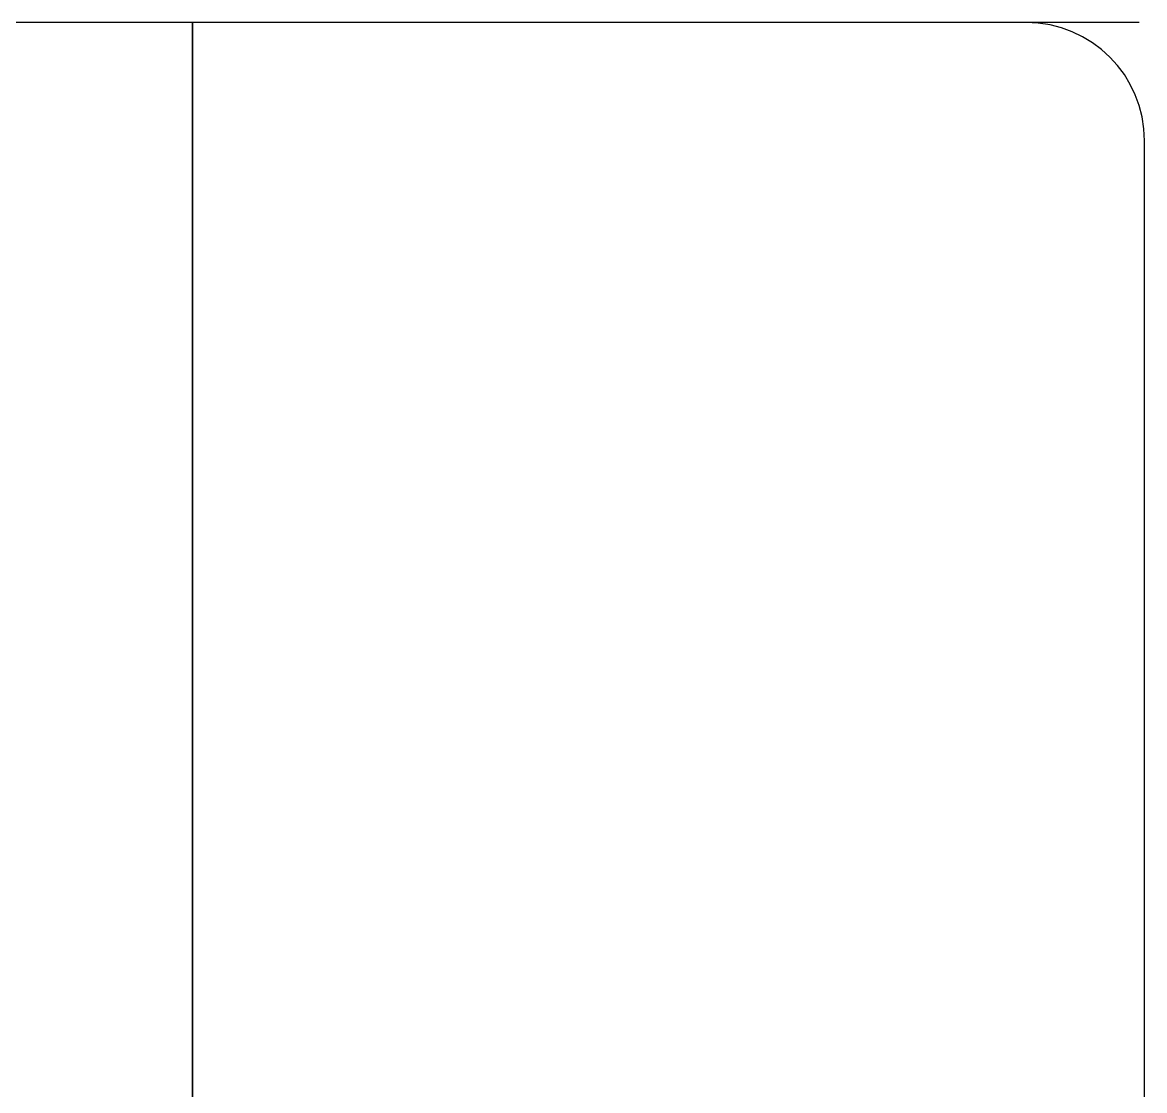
# Model space of a CAD drawing. Header units: millimetres. Extents: x 1993 to 4093, y 1262 to 2017.
# Drawn here: x 3045.36 to 3073.79, y 1415.02 to 1442.09 of the extents above; entities that cross this region are included whole.
import ezdxf

# ---------------------------------------------------------------- set-up
doc = ezdxf.new("R2010")
doc.units = ezdxf.units.MM
doc.layers.add('LOW HEIGHT STORAGE WITH PLANTER BOX', color=251, linetype='Continuous', lineweight=25)
doc.layers.add('WORKSTATION - Y SHAPED', color=251, linetype='Continuous', lineweight=25)

# ---------------------------------------------------------------- blocks, each defined once
blk = doc.blocks.new('WORKSTAION HEXA 4FT')
at = {"layer": 'WORKSTATION - Y SHAPED'}
for p, q in [((-10.856, 33), (-31.981, 33)), ((-31.981, 33), (-31.981, -15)), ((-7.856, 5.713), (-7.856, 30)), ((-31.981, -15), (9.588, -39)), ((9.588, -39), (20.088, -20.813))]:
    blk.add_line(p, q, dxfattribs=at)
blk.add_arc((-10.856, 30), 3, 0, 90, dxfattribs=at)
blk = doc.blocks.new('LHS 4FT')
at = {"layer": 'LOW HEIGHT STORAGE WITH PLANTER BOX', "ltscale": 0.7}
blk.add_line((-9, -24), (-9, 24), dxfattribs=at)

msp = doc.modelspace()

# ---------------------------------------------------------------- block references
at = {"layer": 'LOW HEIGHT STORAGE WITH PLANTER BOX', "rotation": 90}
msp.add_blockref('LHS 4FT', (3049.659, 1451.088), dxfattribs=at)
at = {"layer": 'WORKSTATION - Y SHAPED', "rotation": 120.0000000000152}
msp.add_blockref('WORKSTAION HEXA 4FT', (3020.688, 1414.285), dxfattribs=at)
at = {"layer": 'WORKSTATION - Y SHAPED'}
msp.add_blockref('WORKSTAION HEXA 4FT', (3081.649, 1409.088), dxfattribs=at)

doc.saveas('drawing.dxf')
